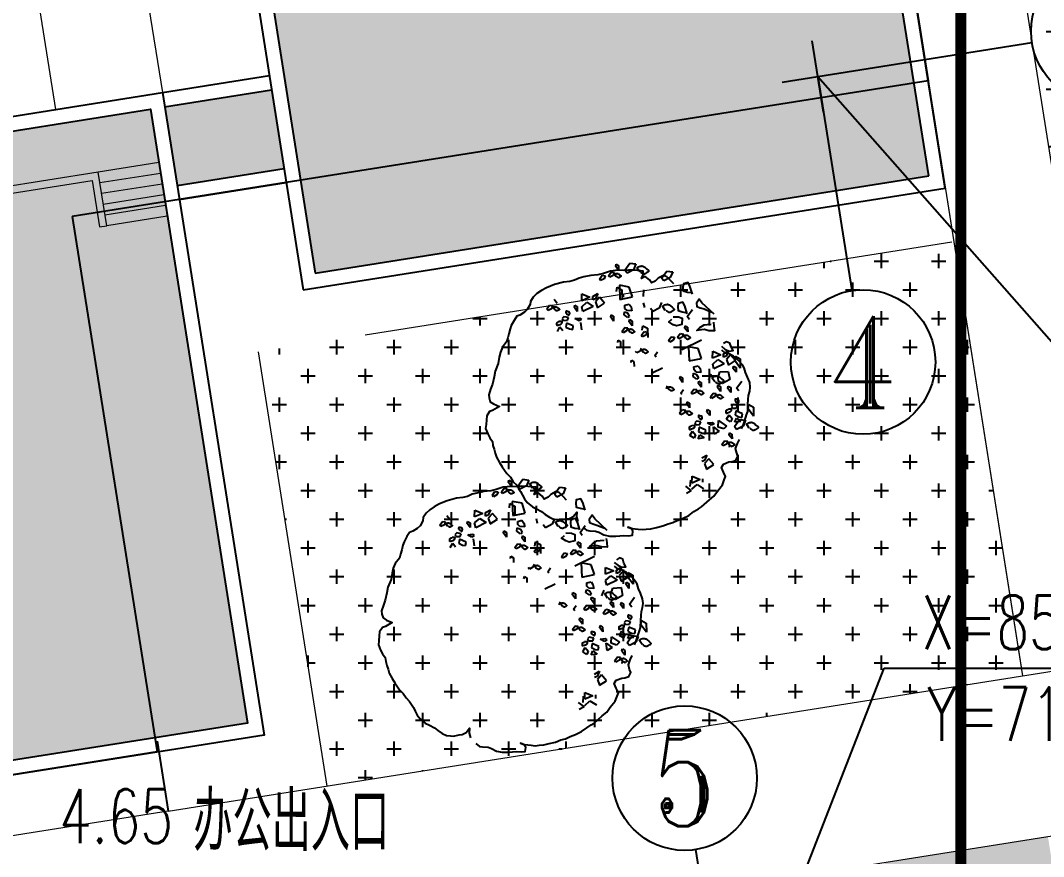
# Model space of a CAD drawing. Header units: metres. Extents: x 71066629 to 71645179, y 84793221 to 85208804.
# Drawn here: x 71214627 to 71242959, y 85053682 to 85076816 of the extents above; entities that cross this region are included whole.
import ezdxf
from ezdxf.enums import TextEntityAlignment as Align

# ---------------------------------------------------------------- set-up
doc = ezdxf.new("R2010")
doc.units = ezdxf.units.M
doc.header["$LTSCALE"] = 1000
for name, pattern in [('CONTINOUS', [15000, 5000, 5000, 5000]), ('DASH', [0.35, 0.25, -0.1]), ('DASHED', [19.05, 12.7, -6.35]), ('DASHEDX2', [1.5, 1, -0.5])]:
    doc.linetypes.add(name, pattern=pattern)
for name, color, linetype in [('A_N_AXIS_TEXT', 7, 'Continuous'), ('A_N_PUB_TEXT', 7, 'Continuous'), ('A_SITEP_PLANT', 85, 'Continuous'), ('DIM_COOR', 3, 'Continuous'), ('G-ANN0-GRID', 85, 'Continuous'), ('G-BLDG-OTLN', 2, 'Continuous'), ('G-BLDG-POIT', 6, 'Continuous'), ('G-BLDG-ROOF', 34, 'Continuous'), ('G-FRIE-FLWL', 6, 'Continuous'), ('G-PLTG', 105, 'Continuous'), ('G-SITE-开放', 1, 'DASHEDX2'), ('G-STRU', 134, 'Continuous'), ('G_H_252', 252, 'Continuous'), ('G_H_253', 253, 'Continuous'), ('G_N_GUIDES', 3, 'DASH'), ('G_N_PUB_TEXT', 7, 'Continuous'), ('PUB_TEXT', 7, 'Continuous')]:
    doc.layers.add(name, color=color, linetype=linetype)
doc.layers.add('G-OTHR', color=169, linetype='Continuous', lineweight=13)
doc.layers.add('G-ROAD-园区', color=175, linetype='Continuous', lineweight=13)
doc.styles.add('_TCH_AXIS', font='romant.shx')
doc.styles.add('_TCH_DIM', font='SIMPLEX', dxfattribs={"bigfont": 'GBCBIG'})
doc.styles.add('GAD A', font='$ gad e.shx', dxfattribs={"width": 0.7, "bigfont": '$ gad c.shx'})
pattern_1 = [(0, (0, 0), (793.75, 793.75), [396.875, -1190.625]), (90, (198.4, -198.4), (-793.75, 793.75), [396.875, -1190.625])]

# ---------------------------------------------------------------- blocks, each defined once
blk = doc.blocks.new('A$C2D53305D')
at = {"layer": 'G_H_252'}
blk.add_hatch(color=256, dxfattribs=at).paths.add_polyline_path([(30571, 24506), (34324, 25100), (36155, 13544), (53143, 16235), (50452, 33223), (33464, 30532), (33933, 27569), (30180, 26975), (29711, 29938), (17464, 27998), (18746, 19899), (22598, 20509), (23193, 16756), (14600, 15395), (17290, -1593), (34279, 1097), (31588, 18086), (25662, 17147), (25067, 20900), (30994, 21839)])
at = {"layer": 'G_H_253'}
blk.add_hatch(color=256, dxfattribs=at).paths.add_polyline_path([(34946, 18618), (31983, 18148), (32327, 15975), (35290, 16445)])
at = {"layer": 'G-ANN0-GRID'}
for q in [(56001, 19927), (51013, 13063)]:
    blk.add_line((50074, 18989), q, dxfattribs=at)
for centre in [(57976, 20240), (51326, 11087)]:
    blk.add_circle(centre, 2000, dxfattribs=at)
at = {"layer": 'G-BLDG-OTLN'}
blk.add_lwpolyline([(29427, 15111), (31773, 296), (16958, -2051), (14142, 15728), (22735, 17088), (22266, 20052), (18414, 19441), (17006, 28331), (30043, 30396), (30513, 27433), (33476, 27902), (33006, 30865), (50785, 33681), (53131, 18865), (35353, 16050), (35353, 16050), (29427, 15111)], dxfattribs=at)
at = {"layer": 'G-BLDG-POIT', "linetype": 'CONTINOUS', "ltscale": 0.1}
for p, q in [((50231, 18001), (49918, 19976)), ((49087, 18832), (51062, 19145))]:
    blk.add_line(p, q, dxfattribs=at)
at = {"layer": 'G-BLDG-ROOF'}
for p, q in [((53601, 15902), (50785, 33681)), ((53143, 16235), (50452, 33223)), ((33929, 25038), (35822, 13087)), ((34324, 25100), (36155, 13544)), ((31921, 18543), (34884, 19013)), ((31983, 18148), (34946, 18618)), ((32327, 15975), (35290, 16445)), ((36155, 13544), (53143, 16235)), ((32390, 15580), (35353, 16050)), ((35822, 13087), (53601, 15902))]:
    blk.add_line(p, q, dxfattribs=at)
for points in [[(25067, 20900), (25662, 17147), (31588, 18086), (34279, 1097), (17290, -1593), (14600, 15395), (23193, 16756), (22598, 20509)], [(25599, 17542), (31921, 18543), (34736, 765), (16958, -2051), (14142, 15728), (23130, 17151)]]:
    blk.add_lwpolyline(points, dxfattribs=at)
at = {"layer": 'G-OTHR', "linetype": 'ByBlock'}
for p, q in [((31451, 21506), (31921, 18543)), ((28488, 21037), (28958, 18074)), ((31823, 16604), (30144, 16338)), ((30144, 16338), (16514, 14179)), ((30378, 14857), (30144, 16338)), ((31870, 16308), (30191, 16042)), ((16742, 14013), (29977, 16109)), ((29977, 16109), (30181, 14825)), ((31917, 16012), (30238, 15746)), ((31964, 15715), (30284, 15449)), ((32010, 15419), (30331, 15153)), ((32057, 15123), (30378, 14857)), ((30181, 14825), (30378, 14857))]:
    blk.add_line(p, q, dxfattribs=at)
at = {"layer": 'A_N_AXIS_TEXT', "style": '_TCH_AXIS', "width": 0.8}
blk.add_text('4', height=2545, dxfattribs=at).set_placement((50356, 9815), (52296, 9815), align=Align.FIT)
blk = doc.blocks.new('A$C54ED5BD2')
at = {"layer": 'G-ANN0-GRID'}
blk.add_line((70588, 65513), (69649, 71439), dxfattribs=at)
blk.add_circle((69336, 73414), 2000, dxfattribs=at)
at = {"layer": 'A_N_AXIS_TEXT', "style": '_TCH_AXIS', "width": 0.7}
blk.add_text('5', height=2663, dxfattribs=at).set_placement((68449, 72083), (70224, 72083), align=Align.FIT)
blk = doc.blocks.new('A$C1F6C256B')
at = {"layer": 'A_SITEP_PLANT'}
for p, q in [((2402, 4975), (2408, 5018)), ((2402, 4975), (2408, 5018)), ((2455, 4904), (2402, 4975)), ((2455, 4904), (2402, 4975)), ((2408, 5018), (2454, 4991)), ((2408, 5018), (2454, 4991)), ((2454, 4991), (2455, 4904)), ((2454, 4991), (2455, 4904)), ((2570, 4907), (2664, 5037)), ((2570, 4907), (2664, 5037)), ((2730, 4915), (2611, 4853)), ((2730, 4915), (2611, 4853)), ((2664, 5037), (2774, 5022)), ((2664, 5037), (2774, 5022)), ((2774, 5022), (2730, 4915)), ((2774, 5022), (2730, 4915)), ((2102, 4744), (2151, 4812)), ((2102, 4744), (2151, 4812)), ((2123, 4716), (2102, 4744)), ((2123, 4716), (2102, 4744)), ((2186, 4748), (2123, 4716)), ((2186, 4748), (2123, 4716)), ((2151, 4812), (2209, 4804)), ((2151, 4812), (2209, 4804)), ((2209, 4804), (2186, 4748)), ((2209, 4804), (2186, 4748)), ((2269, 4803), (2318, 4872)), ((2269, 4803), (2318, 4872)), ((2290, 4775), (2269, 4803)), ((2290, 4775), (2269, 4803)), ((2353, 4807), (2290, 4775)), ((2353, 4807), (2290, 4775)), ((2318, 4872), (2376, 4864)), ((2318, 4872), (2376, 4864)), ((2376, 4864), (2353, 4807)), ((2376, 4864), (2353, 4807)), ((2611, 4853), (2570, 4907)), ((2611, 4853), (2570, 4907)), ((3249, 4761), (3343, 4891)), ((3249, 4761), (3343, 4891)), ((3290, 4708), (3249, 4761)), ((3290, 4708), (3249, 4761)), ((3409, 4769), (3290, 4708)), ((3409, 4769), (3290, 4708)), ((3343, 4891), (3453, 4877)), ((3343, 4891), (3453, 4877)), ((3453, 4877), (3409, 4769)), ((3453, 4877), (3409, 4769)), ((2416, 4512), (2428, 4593)), ((2416, 4512), (2428, 4593)), ((2428, 4593), (2515, 4543)), ((2428, 4593), (2515, 4543)), ((2468, 4629), (2480, 4368)), ((2650, 4595), (2468, 4629)), ((2468, 4629), (2480, 4368)), ((2650, 4595), (2468, 4629)), ((2515, 4543), (2518, 4376)), ((2515, 4543), (2518, 4376)), ((2711, 4413), (2650, 4595)), ((2711, 4413), (2650, 4595)), ((2914, 4420), (2918, 4546)), ((2914, 4420), (2918, 4546)), ((1318, 4292), (1265, 4363)), ((1318, 4292), (1265, 4363)), ((1773, 4344), (1776, 4470)), ((1773, 4344), (1776, 4470)), ((1925, 4407), (1773, 4344)), ((1925, 4407), (1773, 4344)), ((1776, 4470), (1925, 4407)), ((1776, 4470), (1925, 4407)), ((1977, 4422), (2068, 4476)), ((1977, 4422), (2068, 4476)), ((1977, 4359), (1977, 4422)), ((1977, 4359), (1977, 4422)), ((2025, 4377), (1977, 4359)), ((2025, 4377), (1977, 4359)), ((2068, 4476), (2025, 4377)), ((2068, 4476), (2025, 4377)), ((2104, 4406), (2028, 4320)), ((2104, 4406), (2028, 4320)), ((2196, 4300), (2104, 4406)), ((2196, 4300), (2104, 4406)), ((2480, 4368), (2711, 4413)), ((2480, 4368), (2711, 4413)), ((1132, 4191), (1181, 4259)), ((1132, 4191), (1181, 4259)), ((1153, 4163), (1132, 4191)), ((1153, 4163), (1132, 4191)), ((1216, 4195), (1153, 4163)), ((1216, 4195), (1153, 4163)), ((1181, 4259), (1239, 4252)), ((1181, 4259), (1239, 4252)), ((1239, 4252), (1216, 4195)), ((1239, 4252), (1216, 4195)), ((1638, 4219), (1644, 4261)), ((1638, 4219), (1644, 4261)), ((1691, 4147), (1638, 4219)), ((1691, 4147), (1638, 4219)), ((1644, 4261), (1690, 4235)), ((1644, 4261), (1690, 4235)), ((1690, 4235), (1691, 4147)), ((1690, 4235), (1691, 4147)), ((1774, 4231), (1870, 4316)), ((1774, 4231), (1870, 4316)), ((1796, 4144), (1774, 4231)), ((1796, 4144), (1774, 4231)), ((1987, 4237), (1796, 4144)), ((1987, 4237), (1796, 4144)), ((1870, 4316), (1987, 4237)), ((1870, 4316), (1987, 4237)), ((2028, 4320), (2064, 4215)), ((2028, 4320), (2064, 4215)), ((2064, 4215), (2196, 4300)), ((2064, 4215), (2196, 4300)), ((2570, 4260), (2649, 4280)), ((2570, 4260), (2649, 4280)), ((2571, 4201), (2570, 4260)), ((2571, 4201), (2570, 4260)), ((2611, 4163), (2571, 4201)), ((2611, 4163), (2571, 4201)), ((2699, 4157), (2611, 4163)), ((2699, 4157), (2611, 4163)), ((2649, 4280), (2684, 4230)), ((2649, 4280), (2684, 4230)), ((2684, 4230), (2699, 4157)), ((2684, 4230), (2699, 4157)), ((2938, 4220), (2915, 4306)), ((2938, 4220), (2915, 4306)), ((3084, 4144), (3043, 4198)), ((3084, 4144), (3043, 4198)), ((3204, 4206), (3084, 4144)), ((3204, 4206), (3084, 4144)), ((3248, 4313), (3204, 4206)), ((3248, 4313), (3204, 4206)), ((3722, 4052), (3816, 4182)), ((3722, 4052), (3816, 4182)), ((1444, 4048), (1412, 4015)), ((1444, 4048), (1412, 4015)), ((1412, 4015), (1438, 3980)), ((1412, 4015), (1438, 3980)), ((1438, 3980), (1509, 3982)), ((1438, 3980), (1509, 3982)), ((1527, 4031), (1444, 4048)), ((1527, 4031), (1444, 4048)), ((1509, 3982), (1527, 4031)), ((1509, 3982), (1527, 4031)), ((1647, 4013), (1736, 4024)), ((1647, 4013), (1736, 4024)), ((1724, 3970), (1647, 4013)), ((1724, 3970), (1647, 4013)), ((1769, 3997), (1724, 3970)), ((1769, 3997), (1724, 3970)), ((1736, 4024), (1769, 3997)), ((1736, 4024), (1769, 3997)), ((2309, 4041), (2315, 4083)), ((2309, 4041), (2315, 4083)), ((2362, 3969), (2309, 4041)), ((2362, 3969), (2309, 4041)), ((2315, 4083), (2361, 4057)), ((2315, 4083), (2361, 4057)), ((2361, 4057), (2362, 3969)), ((2361, 4057), (2362, 3969)), ((2555, 4082), (2563, 4140)), ((2555, 4082), (2563, 4140)), ((2624, 4033), (2555, 4082)), ((2624, 4033), (2555, 4082)), ((2563, 4140), (2619, 4117)), ((2563, 4140), (2619, 4117)), ((2619, 4117), (2651, 4054)), ((2619, 4117), (2651, 4054)), ((2651, 4054), (2624, 4033)), ((2651, 4054), (2624, 4033)), ((2651, 3953), (2658, 3995)), ((2651, 3953), (2658, 3995)), ((2658, 3995), (2704, 3969)), ((2658, 3995), (2704, 3969)), ((2704, 3969), (2705, 3882)), ((2704, 3969), (2705, 3882)), ((3763, 3999), (3722, 4052)), ((3763, 3999), (3722, 4052)), ((1324, 3778), (1370, 3859)), ((1324, 3778), (1370, 3859)), ((1370, 3859), (1423, 3793)), ((1370, 3859), (1423, 3793)), ((1423, 3793), (1423, 3793)), ((1423, 3793), (1423, 3793)), ((1494, 3932), (1482, 3857)), ((1494, 3932), (1482, 3857)), ((1482, 3857), (1550, 3822)), ((1482, 3857), (1550, 3822)), ((1618, 3879), (1494, 3932)), ((1618, 3879), (1494, 3932)), ((1550, 3822), (1607, 3813)), ((1550, 3822), (1607, 3813)), ((1607, 3813), (1618, 3879)), ((1607, 3813), (1618, 3879)), ((1773, 3806), (1756, 3939)), ((1773, 3806), (1756, 3939)), ((2519, 3781), (2568, 3849)), ((2519, 3781), (2568, 3849)), ((2540, 3753), (2519, 3781)), ((2540, 3753), (2519, 3781)), ((2603, 3785), (2540, 3753)), ((2603, 3785), (2540, 3753)), ((2568, 3849), (2626, 3842)), ((2568, 3849), (2626, 3842)), ((2626, 3842), (2603, 3785)), ((2626, 3842), (2603, 3785)), ((2705, 3882), (2651, 3953)), ((2705, 3882), (2651, 3953)), ((2889, 3803), (2901, 3883)), ((2889, 3803), (2901, 3883)), ((2901, 3883), (2989, 3834)), ((2901, 3883), (2989, 3834)), ((2989, 3834), (2991, 3667)), ((2989, 3834), (2991, 3667)), ((3677, 3840), (3683, 3883)), ((3677, 3840), (3683, 3883)), ((3730, 3769), (3677, 3840)), ((3730, 3769), (3677, 3840)), ((3683, 3883), (3729, 3857)), ((3683, 3883), (3729, 3857)), ((3729, 3857), (3730, 3769)), ((3729, 3857), (3730, 3769)), ((2438, 3574), (2444, 3616)), ((2438, 3574), (2444, 3616)), ((2444, 3616), (2490, 3590)), ((2444, 3616), (2490, 3590)), ((2490, 3590), (2491, 3502)), ((2490, 3590), (2491, 3502)), ((2875, 3705), (2924, 3773)), ((2875, 3705), (2924, 3773)), ((2896, 3677), (2875, 3705)), ((2896, 3677), (2875, 3705)), ((2959, 3709), (2896, 3677)), ((2959, 3709), (2896, 3677)), ((2924, 3773), (2982, 3765)), ((2924, 3773), (2982, 3765)), ((2982, 3765), (2959, 3709)), ((2982, 3765), (2959, 3709)), ((3377, 3609), (3426, 3677)), ((3377, 3609), (3426, 3677)), ((3398, 3581), (3377, 3609)), ((3398, 3581), (3377, 3609)), ((3461, 3613), (3398, 3581)), ((3461, 3613), (3398, 3581)), ((3426, 3677), (3484, 3669)), ((3426, 3677), (3484, 3669)), ((3484, 3669), (3461, 3613)), ((3484, 3669), (3461, 3613)), ((3544, 3668), (3593, 3737)), ((3544, 3668), (3593, 3737)), ((3565, 3640), (3544, 3668)), ((3565, 3640), (3544, 3668)), ((3628, 3672), (3565, 3640)), ((3628, 3672), (3565, 3640)), ((3593, 3737), (3651, 3729)), ((3593, 3737), (3651, 3729)), ((3987, 3614), (3623, 3437)), ((3987, 3614), (3623, 3437)), ((3651, 3729), (3628, 3672)), ((3651, 3729), (3628, 3672)), ((2788, 3381), (2767, 3409)), ((2788, 3381), (2767, 3409)), ((2851, 3413), (2788, 3381)), ((2851, 3413), (2788, 3381)), ((2874, 3469), (2851, 3413)), ((2874, 3469), (2851, 3413)), ((3124, 3332), (3173, 3401)), ((3124, 3332), (3173, 3401)), ((3925, 3460), (3744, 3494)), ((3925, 3460), (3744, 3494)), ((3744, 3494), (3755, 3234)), ((3744, 3494), (3755, 3234)), ((3986, 3278), (3925, 3460)), ((3986, 3278), (3925, 3460)), ((4190, 3285), (4193, 3411)), ((4190, 3285), (4193, 3411)), ((4193, 3411), (4342, 3348)), ((4193, 3411), (4342, 3348)), ((4394, 3363), (4484, 3416)), ((4394, 3363), (4484, 3416)), ((4484, 3416), (4442, 3318)), ((4484, 3416), (4442, 3318)), ((2686, 3202), (2693, 3244)), ((2686, 3202), (2693, 3244)), ((2693, 3244), (2738, 3218)), ((2693, 3244), (2738, 3218)), ((2738, 3218), (2739, 3130)), ((2738, 3218), (2739, 3130)), ((3145, 3304), (3124, 3332)), ((3145, 3304), (3124, 3332)), ((3755, 3234), (3986, 3278)), ((3755, 3234), (3986, 3278)), ((4342, 3348), (4190, 3285)), ((4342, 3348), (4190, 3285)), ((4191, 3171), (4287, 3257)), ((4191, 3171), (4287, 3257)), ((4287, 3257), (4404, 3178)), ((4287, 3257), (4404, 3178)), ((4394, 3300), (4394, 3363)), ((4394, 3300), (4394, 3363)), ((4442, 3318), (4394, 3300)), ((4442, 3318), (4394, 3300)), ((4521, 3347), (4444, 3260)), ((4521, 3347), (4444, 3260)), ((4444, 3260), (4481, 3156)), ((4444, 3260), (4481, 3156)), ((4481, 3156), (4613, 3240)), ((4481, 3156), (4613, 3240)), ((4613, 3240), (4521, 3347)), ((4613, 3240), (4521, 3347)), ((4599, 3239), (4611, 3319)), ((4599, 3239), (4611, 3319)), ((4700, 3102), (4599, 3239)), ((4700, 3102), (4599, 3239)), ((4611, 3319), (4698, 3270)), ((4611, 3319), (4698, 3270)), ((4698, 3270), (4700, 3102)), ((4698, 3270), (4700, 3102)), ((3263, 3102), (3072, 3009)), ((3263, 3102), (3072, 3009)), ((3846, 3125), (3924, 3145)), ((3846, 3125), (3924, 3145)), ((3847, 3066), (3846, 3125)), ((3847, 3066), (3846, 3125)), ((3886, 3028), (3847, 3066)), ((3886, 3028), (3847, 3066)), ((3974, 3022), (3886, 3028)), ((3974, 3022), (3886, 3028)), ((3924, 3145), (3959, 3095)), ((3924, 3145), (3959, 3095)), ((3959, 3095), (3974, 3022)), ((3959, 3095), (3974, 3022)), ((4213, 3085), (4191, 3171)), ((4213, 3085), (4191, 3171)), ((4404, 3178), (4213, 3085)), ((4404, 3178), (4213, 3085)), ((4292, 2924), (4324, 3031)), ((4292, 2924), (4324, 3031)), ((4324, 3031), (4480, 3038)), ((4324, 3031), (4480, 3038)), ((4480, 3038), (4506, 2893)), ((4480, 3038), (4506, 2893)), ((4570, 3096), (4576, 3138)), ((4570, 3096), (4576, 3138)), ((4623, 3024), (4570, 3096)), ((4623, 3024), (4570, 3096)), ((4576, 3138), (4622, 3112)), ((4576, 3138), (4622, 3112)), ((4622, 3112), (4623, 3024)), ((4622, 3112), (4623, 3024)), ((3584, 2906), (3590, 2948)), ((3584, 2906), (3590, 2948)), ((3637, 2834), (3584, 2906)), ((3637, 2834), (3584, 2906)), ((3590, 2948), (3636, 2922)), ((3590, 2948), (3636, 2922)), ((3636, 2922), (3637, 2834)), ((3636, 2922), (3637, 2834)), ((3830, 2947), (3838, 3005)), ((3830, 2947), (3838, 3005)), ((3899, 2898), (3830, 2947)), ((3899, 2898), (3830, 2947)), ((3838, 3005), (3894, 2982)), ((3838, 3005), (3894, 2982)), ((3894, 2982), (3927, 2919)), ((3894, 2982), (3927, 2919)), ((3927, 2919), (3899, 2898)), ((3927, 2919), (3899, 2898)), ((3927, 2818), (3933, 2860)), ((3927, 2818), (3933, 2860)), ((3933, 2860), (3979, 2835)), ((3933, 2860), (3979, 2835)), ((3979, 2835), (3980, 2747)), ((3979, 2835), (3980, 2747)), ((4159, 2992), (4115, 2885)), ((4159, 2992), (4115, 2885)), ((4296, 2852), (4292, 2924)), ((4296, 2852), (4292, 2924)), ((4374, 2819), (4296, 2852)), ((4374, 2819), (4296, 2852)), ((4506, 2893), (4374, 2819)), ((4506, 2893), (4374, 2819)), ((4634, 2731), (4728, 2861)), ((4634, 2731), (4728, 2861)), ((3353, 2776), (3330, 2720)), ((3353, 2776), (3330, 2720)), ((3602, 2639), (3651, 2707)), ((3602, 2639), (3651, 2707)), ((3794, 2646), (3843, 2714)), ((3794, 2646), (3843, 2714)), ((3815, 2618), (3794, 2646)), ((3815, 2618), (3794, 2646)), ((3878, 2650), (3815, 2618)), ((3878, 2650), (3815, 2618)), ((3843, 2714), (3901, 2707)), ((3843, 2714), (3901, 2707)), ((3901, 2707), (3878, 2650)), ((3901, 2707), (3878, 2650)), ((3980, 2747), (3927, 2818)), ((3980, 2747), (3927, 2818)), ((4283, 2742), (4290, 2784)), ((4283, 2742), (4290, 2784)), ((4336, 2670), (4283, 2742)), ((4336, 2670), (4283, 2742)), ((4290, 2784), (4335, 2758)), ((4290, 2784), (4335, 2758)), ((4335, 2758), (4336, 2670)), ((4335, 2758), (4336, 2670)), ((4472, 2723), (4478, 2766)), ((4472, 2723), (4478, 2766)), ((4525, 2652), (4472, 2723)), ((4525, 2652), (4472, 2723)), ((4478, 2766), (4524, 2740)), ((4478, 2766), (4524, 2740)), ((4524, 2740), (4525, 2652)), ((4524, 2740), (4525, 2652)), ((4675, 2678), (4634, 2731)), ((4675, 2678), (4634, 2731)), ((3623, 2611), (3602, 2639)), ((3623, 2611), (3602, 2639)), ((3713, 2439), (3719, 2481)), ((3713, 2439), (3719, 2481)), ((3719, 2481), (3765, 2455)), ((3719, 2481), (3765, 2455)), ((4150, 2570), (4199, 2638)), ((4150, 2570), (4199, 2638)), ((4172, 2542), (4150, 2570)), ((4172, 2542), (4150, 2570)), ((4234, 2574), (4172, 2542)), ((4234, 2574), (4172, 2542)), ((4199, 2638), (4257, 2630)), ((4199, 2638), (4257, 2630)), ((4257, 2630), (4234, 2574)), ((4257, 2630), (4234, 2574)), ((3580, 2267), (3629, 2335)), ((3580, 2267), (3629, 2335)), ((3601, 2239), (3580, 2267)), ((3601, 2239), (3580, 2267)), ((3664, 2271), (3601, 2239)), ((3664, 2271), (3601, 2239)), ((3629, 2335), (3687, 2327)), ((3629, 2335), (3687, 2327)), ((3687, 2327), (3664, 2271)), ((3687, 2327), (3664, 2271)), ((3766, 2367), (3713, 2439)), ((3766, 2367), (3713, 2439)), ((3765, 2455), (3766, 2367)), ((3765, 2455), (3766, 2367)), ((4086, 2295), (4093, 2337)), ((4086, 2295), (4093, 2337)), ((4139, 2223), (4086, 2295)), ((4139, 2223), (4086, 2295)), ((4093, 2337), (4138, 2311)), ((4093, 2337), (4138, 2311)), ((4138, 2311), (4139, 2223)), ((4138, 2311), (4139, 2223)), ((4568, 2427), (4537, 2395)), ((4568, 2427), (4537, 2395)), ((4537, 2395), (4562, 2359)), ((4537, 2395), (4562, 2359)), ((4562, 2359), (4634, 2361)), ((4562, 2359), (4634, 2361)), ((4652, 2411), (4568, 2427)), ((4652, 2411), (4568, 2427)), ((4619, 2311), (4606, 2237)), ((4619, 2311), (4606, 2237)), ((4743, 2258), (4619, 2311)), ((4743, 2258), (4619, 2311)), ((4634, 2361), (4652, 2411)), ((4634, 2361), (4652, 2411)), ((4845, 2351), (4857, 2431)), ((4845, 2351), (4857, 2431)), ((4946, 2214), (4845, 2351)), ((4946, 2214), (4845, 2351)), ((4857, 2431), (4944, 2382)), ((4857, 2431), (4944, 2382)), ((4944, 2382), (4946, 2214)), ((4944, 2382), (4946, 2214)), ((3892, 2123), (3860, 2091)), ((3892, 2123), (3860, 2091)), ((3860, 2091), (3886, 2055)), ((3860, 2091), (3886, 2055)), ((3975, 2107), (3892, 2123)), ((3975, 2107), (3892, 2123)), ((3957, 2057), (3975, 2107)), ((3957, 2057), (3975, 2107)), ((4095, 2089), (4184, 2099)), ((4095, 2089), (4184, 2099)), ((4172, 2046), (4095, 2089)), ((4172, 2046), (4095, 2089)), ((4184, 2099), (4218, 2073)), ((4184, 2099), (4218, 2073)), ((4293, 2013), (4301, 2131)), ((4293, 2013), (4301, 2131)), ((4301, 2131), (4448, 2031)), ((4301, 2131), (4448, 2031)), ((4448, 2157), (4495, 2238)), ((4448, 2157), (4495, 2238)), ((4523, 2110), (4448, 2157)), ((4523, 2110), (4448, 2157)), ((4495, 2238), (4548, 2173)), ((4495, 2238), (4548, 2173)), ((4548, 2173), (4523, 2110)), ((4548, 2173), (4523, 2110)), ((4548, 2173), (4548, 2173)), ((4548, 2173), (4548, 2173)), ((4592, 2022), (4685, 2152)), ((4592, 2022), (4685, 2152)), ((4601, 2101), (4632, 2175)), ((4601, 2101), (4632, 2175)), ((4713, 2116), (4601, 2101)), ((4713, 2116), (4601, 2101)), ((4606, 2237), (4674, 2201)), ((4606, 2237), (4674, 2201)), ((4632, 2175), (4713, 2116)), ((4632, 2175), (4713, 2116)), ((4674, 2201), (4731, 2192)), ((4674, 2201), (4731, 2192)), ((4685, 2152), (4796, 2138)), ((4685, 2152), (4796, 2138)), ((4731, 2192), (4743, 2258)), ((4731, 2192), (4743, 2258)), ((4796, 2138), (4752, 2030)), ((4796, 2138), (4752, 2030)), ((3772, 1854), (3818, 1935)), ((3772, 1854), (3818, 1935)), ((3818, 1935), (3871, 1869)), ((3818, 1935), (3871, 1869)), ((3886, 2055), (3957, 2057)), ((3886, 2055), (3957, 2057)), ((3943, 2008), (3930, 1933)), ((3943, 2008), (3930, 1933)), ((3930, 1933), (3998, 1897)), ((3930, 1933), (3998, 1897)), ((4066, 1955), (3943, 2008)), ((4066, 1955), (3943, 2008)), ((3998, 1897), (4055, 1889)), ((3998, 1897), (4055, 1889)), ((4055, 1889), (4066, 1955)), ((4055, 1889), (4066, 1955)), ((4218, 2073), (4172, 2046)), ((4218, 2073), (4172, 2046)), ((4205, 2015), (4313, 1931)), ((4221, 1881), (4205, 2015)), ((4205, 2015), (4313, 1931)), ((4221, 1881), (4205, 2015)), ((4313, 1931), (4221, 1881)), ((4313, 1931), (4221, 1881)), ((4395, 1979), (4293, 2013)), ((4395, 1979), (4293, 2013)), ((4448, 2031), (4395, 1979)), ((4448, 2031), (4395, 1979)), ((4495, 1865), (4502, 1907)), ((4495, 1865), (4502, 1907)), ((4502, 1907), (4547, 1881)), ((4502, 1907), (4547, 1881)), ((4633, 1969), (4592, 2022)), ((4633, 1969), (4592, 2022)), ((4752, 2030), (4633, 1969)), ((4752, 2030), (4633, 1969)), ((3847, 1806), (3772, 1854)), ((3847, 1806), (3772, 1854)), ((3871, 1869), (3847, 1806)), ((3871, 1869), (3847, 1806)), ((3871, 1869), (3871, 1869)), ((3871, 1869), (3871, 1869)), ((3925, 1797), (3955, 1872)), ((3925, 1797), (3955, 1872)), ((4036, 1813), (3925, 1797)), ((4036, 1813), (3925, 1797)), ((3955, 1872), (4036, 1813)), ((3955, 1872), (4036, 1813)), ((4362, 1693), (4411, 1761)), ((4362, 1693), (4411, 1761)), ((4411, 1761), (4470, 1753)), ((4411, 1761), (4470, 1753)), ((4470, 1753), (4447, 1697)), ((4470, 1753), (4447, 1697)), ((4549, 1793), (4495, 1865)), ((4549, 1793), (4495, 1865)), ((4547, 1881), (4549, 1793)), ((4547, 1881), (4549, 1793)), ((4384, 1665), (4362, 1693)), ((4384, 1665), (4362, 1693)), ((4447, 1697), (4384, 1665)), ((4447, 1697), (4384, 1665)), ((4500, 1639), (4506, 1681)), ((4500, 1639), (4506, 1681)), ((4506, 1681), (4552, 1656)), ((4506, 1681), (4552, 1656)), ((3991, 1443), (4081, 1497)), ((3991, 1443), (4081, 1497)), ((4039, 1398), (3991, 1380)), ((4039, 1398), (3991, 1380)), ((4081, 1497), (4039, 1398)), ((4081, 1497), (4039, 1398)), ((4118, 1427), (4041, 1341)), ((4118, 1427), (4041, 1341)), ((4041, 1341), (4078, 1236)), ((4041, 1341), (4078, 1236)), ((4210, 1320), (4118, 1427)), ((4210, 1320), (4118, 1427)), ((4078, 1236), (4210, 1320)), ((4078, 1236), (4210, 1320)), ((3777, 918), (3785, 1036)), ((3777, 918), (3785, 1036)), ((3807, 980), (3811, 1106)), ((3807, 980), (3811, 1106)), ((3959, 1043), (3807, 980)), ((3959, 1043), (3807, 980)), ((3808, 866), (3904, 952)), ((3808, 866), (3904, 952)), ((3811, 1106), (3959, 1043)), ((3811, 1106), (3959, 1043)), ((3904, 952), (4022, 873)), ((3904, 952), (4022, 873)), ((4012, 995), (4011, 1058)), ((4012, 995), (4011, 1058)), ((3689, 921), (3797, 837)), ((3689, 921), (3797, 837)), ((3797, 837), (3705, 787)), ((3797, 837), (3705, 787))]:
    blk.add_line(p, q, dxfattribs=at)
for points in [[(2844, 4874), (2799, 4946), (2797, 4949), (2795, 4952), (2802, 4958), (2817, 4966), (2836, 4977), (2851, 4982), (2869, 4983), (2882, 4986), (2899, 4982), (2904, 4981), (2914, 4976), (2940, 4961), (2968, 4934), (3008, 4900), (3011, 4893), (3013, 4890), (3006, 4883), (2992, 4869), (2972, 4859), (2957, 4848), (2943, 4841), (2930, 4836), (2917, 4836), (2898, 4845), (2873, 4863), (2869, 4867), (2866, 4872), (2865, 4874), (2863, 4878)], [(2844, 4874), (2799, 4946), (2797, 4949), (2795, 4952), (2802, 4958), (2817, 4966), (2836, 4977), (2851, 4982), (2869, 4983), (2882, 4986), (2899, 4982), (2904, 4981), (2914, 4976), (2940, 4961), (2968, 4934), (3008, 4900), (3011, 4893), (3013, 4890), (3006, 4883), (2992, 4869), (2972, 4859), (2957, 4848), (2943, 4841), (2930, 4836), (2917, 4836), (2898, 4845), (2873, 4863), (2869, 4867), (2866, 4872), (2865, 4874), (2863, 4878)], [(3474, 4653), (3408, 4720), (3343, 4787), (3282, 4810), (3184, 4757), (3130, 4707), (3060, 4671), (3025, 4726), (2945, 4792), (2875, 4756), (2912, 4833), (2906, 4891), (2757, 4906), (2639, 4909), (2552, 4900), (2448, 4905), (2303, 4890), (2174, 4848), (2074, 4823), (1943, 4810), (1813, 4783), (1727, 4760), (1642, 4722), (1556, 4699), (1440, 4687), (1268, 4641), (1126, 4583), (1029, 4529), (946, 4476), (878, 4411), (827, 4332), (819, 4273), (769, 4180), (715, 4130), (632, 4078), (575, 4057), (524, 3979), (474, 3885), (451, 3824), (430, 3734), (408, 3658), (386, 3582), (308, 3486), (273, 3395), (252, 3304), (234, 3185), (175, 3046), (155, 2942), (125, 2806), (90, 2714), (56, 2608), (62, 2550), (84, 2478), (146, 2440), (254, 2392), (129, 2321), (72, 2301), (21, 2222), (13, 2148), (7, 2059), (0, 1984), (39, 1885), (75, 1815), (126, 1747), (134, 1674), (155, 1602), (177, 1531), (199, 1460), (253, 1362), (305, 1279), (391, 1155), (456, 1088), (509, 1005), (574, 938), (609, 882), (644, 827), (680, 757), (717, 687), (768, 618), (864, 539), (941, 503), (1034, 453), (1098, 401), (1177, 350), (1254, 313), (1328, 306), (1388, 297), (1489, 322), (1547, 328), (1617, 364), (1683, 444), (1677, 355), (1700, 269)], [(2412, 4786), (2389, 4824), (2388, 4825), (2387, 4827), (2390, 4830), (2398, 4834), (2408, 4840), (2416, 4843), (2426, 4843), (2432, 4844), (2442, 4843), (2444, 4842), (2449, 4840), (2463, 4832), (2478, 4817), (2499, 4799), (2500, 4796), (2501, 4795), (2497, 4790), (2490, 4783), (2480, 4778), (2472, 4772), (2465, 4769), (2458, 4766), (2451, 4766), (2441, 4771), (2428, 4780), (2426, 4782), (2424, 4785), (2424, 4786), (2422, 4788)], [(2412, 4786), (2389, 4824), (2388, 4825), (2387, 4827), (2390, 4830), (2398, 4834), (2408, 4840), (2416, 4843), (2426, 4843), (2432, 4844), (2442, 4843), (2444, 4842), (2449, 4840), (2463, 4832), (2478, 4817), (2499, 4799), (2500, 4796), (2501, 4795), (2497, 4790), (2490, 4783), (2480, 4778), (2472, 4772), (2465, 4769), (2458, 4766), (2451, 4766), (2441, 4771), (2428, 4780), (2426, 4782), (2424, 4785), (2424, 4786), (2422, 4788)], [(3816, 4466), (3772, 4609), (3736, 4679), (3650, 4656), (3641, 4596), (3648, 4523), (3724, 4501), (3784, 4492)], [(3816, 4466), (3772, 4609), (3736, 4679), (3650, 4656), (3641, 4596), (3648, 4523), (3724, 4501), (3784, 4492)], [(4221, 4094), (3994, 4307), (3943, 4375), (3892, 4297), (3897, 4238), (3959, 4215), (4034, 4193), (4111, 4157), (4173, 4133)], [(4221, 4094), (3994, 4307), (3943, 4375), (3892, 4297), (3897, 4238), (3959, 4215), (4034, 4193), (4111, 4157), (4173, 4133)], [(1276, 4174), (1252, 4212), (1251, 4213), (1250, 4215), (1254, 4218), (1261, 4222), (1272, 4228), (1279, 4231), (1289, 4231), (1295, 4233), (1305, 4230), (1307, 4230), (1312, 4227), (1326, 4220), (1341, 4205), (1362, 4187), (1364, 4184), (1364, 4183), (1361, 4179), (1353, 4172), (1343, 4166), (1335, 4160), (1328, 4156), (1321, 4154), (1314, 4154), (1304, 4159), (1291, 4168), (1289, 4170), (1287, 4173), (1287, 4174), (1286, 4176)], [(1276, 4174), (1252, 4212), (1251, 4213), (1250, 4215), (1254, 4218), (1261, 4222), (1272, 4228), (1279, 4231), (1289, 4231), (1295, 4233), (1305, 4230), (1307, 4230), (1312, 4227), (1326, 4220), (1341, 4205), (1362, 4187), (1364, 4184), (1364, 4183), (1361, 4179), (1353, 4172), (1343, 4166), (1335, 4160), (1328, 4156), (1321, 4154), (1314, 4154), (1304, 4159), (1291, 4168), (1289, 4170), (1287, 4173), (1287, 4174), (1286, 4176)], [(3317, 4165), (3272, 4237), (3270, 4240), (3268, 4243), (3275, 4248), (3290, 4257), (3310, 4268), (3324, 4273), (3343, 4274), (3355, 4277), (3372, 4273), (3377, 4272), (3387, 4267), (3413, 4252), (3441, 4225), (3481, 4190), (3485, 4184), (3486, 4181), (3479, 4174), (3465, 4160), (3445, 4150), (3430, 4139), (3416, 4132), (3404, 4127), (3390, 4127), (3371, 4136), (3346, 4154), (3342, 4157), (3339, 4163), (3338, 4165), (3336, 4169)], [(3317, 4165), (3272, 4237), (3270, 4240), (3268, 4243), (3275, 4248), (3290, 4257), (3310, 4268), (3324, 4273), (3343, 4274), (3355, 4277), (3372, 4273), (3377, 4272), (3387, 4267), (3413, 4252), (3441, 4225), (3481, 4190), (3485, 4184), (3486, 4181), (3479, 4174), (3465, 4160), (3445, 4150), (3430, 4139), (3416, 4132), (3404, 4127), (3390, 4127), (3371, 4136), (3346, 4154), (3342, 4157), (3339, 4163), (3338, 4165), (3336, 4169)], [(3719, 4103), (3676, 4246), (3640, 4316), (3554, 4293), (3545, 4233), (3552, 4160), (3628, 4138), (3687, 4129)], [(3719, 4103), (3676, 4246), (3640, 4316), (3554, 4293), (3545, 4233), (3552, 4160), (3628, 4138), (3687, 4129)], [(1358, 3967), (1402, 3969), (1404, 3969), (1406, 3969), (1407, 3964), (1407, 3956), (1406, 3944), (1405, 3936), (1400, 3927), (1399, 3921), (1392, 3914), (1390, 3912), (1386, 3909), (1372, 3901), (1352, 3895), (1326, 3886), (1323, 3886), (1321, 3886), (1319, 3891), (1317, 3901), (1317, 3913), (1316, 3923), (1317, 3931), (1318, 3938), (1321, 3944), (1331, 3950), (1345, 3957), (1348, 3958), (1351, 3958), (1352, 3958), (1355, 3957)], [(1358, 3967), (1402, 3969), (1404, 3969), (1406, 3969), (1407, 3964), (1407, 3956), (1406, 3944), (1405, 3936), (1400, 3927), (1399, 3921), (1392, 3914), (1390, 3912), (1386, 3909), (1372, 3901), (1352, 3895), (1326, 3886), (1323, 3886), (1321, 3886), (1319, 3891), (1317, 3901), (1317, 3913), (1316, 3923), (1317, 3931), (1318, 3938), (1321, 3944), (1331, 3950), (1345, 3957), (1348, 3958), (1351, 3958), (1352, 3958), (1355, 3957)], [(1490, 4102), (1527, 4081), (1533, 4080), (1536, 4080), (1538, 4081), (1542, 4084), (1544, 4086), (1548, 4094), (1551, 4108), (1552, 4119), (1547, 4129), (1544, 4136), (1539, 4139), (1524, 4140), (1509, 4145), (1490, 4148), (1485, 4150), (1484, 4150), (1480, 4137), (1479, 4123), (1481, 4120), (1488, 4115), (1493, 4107), (1498, 4103)], [(1490, 4102), (1527, 4081), (1533, 4080), (1536, 4080), (1538, 4081), (1542, 4084), (1544, 4086), (1548, 4094), (1551, 4108), (1552, 4119), (1547, 4129), (1544, 4136), (1539, 4139), (1524, 4140), (1509, 4145), (1490, 4148), (1485, 4150), (1484, 4150), (1480, 4137), (1479, 4123), (1481, 4120), (1488, 4115), (1493, 4107), (1498, 4103)], [(3460, 4048), (3563, 4044), (3625, 4020), (3622, 3902), (3521, 3878), (3460, 3901), (3381, 3952), (3435, 4002)], [(3460, 4048), (3563, 4044), (3625, 4020), (3622, 3902), (3521, 3878), (3460, 3901), (3381, 3952), (3435, 4002)], [(2662, 3764), (2639, 3802), (2638, 3803), (2637, 3805), (2640, 3808), (2648, 3812), (2658, 3818), (2666, 3821), (2676, 3821), (2682, 3823), (2691, 3820), (2694, 3820), (2699, 3817), (2713, 3810), (2727, 3795), (2749, 3777), (2750, 3774), (2751, 3772), (2747, 3768), (2740, 3761), (2730, 3756), (2722, 3750), (2714, 3747), (2708, 3744), (2701, 3744), (2691, 3749), (2678, 3758), (2676, 3760), (2674, 3763), (2674, 3764), (2672, 3766)], [(2662, 3764), (2639, 3802), (2638, 3803), (2637, 3805), (2640, 3808), (2648, 3812), (2658, 3818), (2666, 3821), (2676, 3821), (2682, 3823), (2691, 3820), (2694, 3820), (2699, 3817), (2713, 3810), (2727, 3795), (2749, 3777), (2750, 3774), (2751, 3772), (2747, 3768), (2740, 3761), (2730, 3756), (2722, 3750), (2714, 3747), (2708, 3744), (2701, 3744), (2691, 3749), (2678, 3758), (2676, 3760), (2674, 3763), (2674, 3764), (2672, 3766)], [(4206, 3945), (4213, 3872), (4222, 3785), (4118, 3789), (4043, 3811), (3984, 3806), (3897, 3797), (3951, 3847), (4034, 3899), (4092, 3905), (4165, 3912)], [(4206, 3945), (4213, 3872), (4222, 3785), (4118, 3789), (4043, 3811), (3984, 3806), (3897, 3797), (3951, 3847), (4034, 3899), (4092, 3905), (4165, 3912)], [(3687, 3651), (3664, 3689), (3663, 3690), (3662, 3692), (3666, 3695), (3673, 3699), (3684, 3705), (3691, 3708), (3701, 3708), (3707, 3710), (3717, 3708), (3719, 3707), (3724, 3705), (3738, 3697), (3753, 3682), (3774, 3664), (3775, 3661), (3776, 3660), (3773, 3655), (3765, 3648), (3755, 3643), (3747, 3637), (3740, 3634), (3733, 3631), (3726, 3631), (3716, 3636), (3703, 3645), (3701, 3647), (3699, 3650), (3699, 3651), (3697, 3653)], [(3687, 3651), (3664, 3689), (3663, 3690), (3662, 3692), (3666, 3695), (3673, 3699), (3684, 3705), (3691, 3708), (3701, 3708), (3707, 3710), (3717, 3708), (3719, 3707), (3724, 3705), (3738, 3697), (3753, 3682), (3774, 3664), (3775, 3661), (3776, 3660), (3773, 3655), (3765, 3648), (3755, 3643), (3747, 3637), (3740, 3634), (3733, 3631), (3726, 3631), (3716, 3636), (3703, 3645), (3701, 3647), (3699, 3650), (3699, 3651), (3697, 3653)], [(2911, 3391), (2887, 3429), (2886, 3431), (2885, 3433), (2889, 3435), (2897, 3440), (2907, 3445), (2914, 3448), (2924, 3449), (2931, 3450), (2940, 3448), (2942, 3448), (2948, 3445), (2961, 3437), (2976, 3423), (2997, 3405), (2999, 3402), (3000, 3400), (2996, 3396), (2988, 3389), (2978, 3383), (2970, 3378), (2963, 3374), (2956, 3372), (2949, 3372), (2939, 3376), (2926, 3386), (2924, 3388), (2922, 3391), (2922, 3391), (2921, 3394)], [(2911, 3391), (2887, 3429), (2886, 3431), (2885, 3433), (2889, 3435), (2897, 3440), (2907, 3445), (2914, 3448), (2924, 3449), (2931, 3450), (2940, 3448), (2942, 3448), (2948, 3445), (2961, 3437), (2976, 3423), (2997, 3405), (2999, 3402), (3000, 3400), (2996, 3396), (2988, 3389), (2978, 3383), (2970, 3378), (2963, 3374), (2956, 3372), (2949, 3372), (2939, 3376), (2926, 3386), (2924, 3388), (2922, 3391), (2922, 3391), (2921, 3394)], [(4353, 3504), (4417, 3451), (4494, 3415), (4567, 3422), (4530, 3492), (4509, 3563), (4447, 3586), (4392, 3552)], [(4353, 3504), (4417, 3451), (4494, 3415), (4567, 3422), (4530, 3492), (4509, 3563), (4447, 3586), (4392, 3552)], [(4724, 1981), (4760, 2058), (4782, 2133), (4816, 2240), (4839, 2301), (4841, 2434), (4847, 2522), (4854, 2597), (4876, 2672), (4884, 2747), (4875, 2834), (4836, 2933), (4798, 3018), (4775, 3104), (4740, 3159), (4657, 3254), (4577, 3320), (4484, 3369), (4424, 3378), (4360, 3431)], [(4724, 1981), (4760, 2058), (4782, 2133), (4816, 2240), (4839, 2301), (4841, 2434), (4847, 2522), (4854, 2597), (4876, 2672), (4884, 2747), (4875, 2834), (4836, 2933), (4798, 3018), (4775, 3104), (4740, 3159), (4657, 3254), (4577, 3320), (4484, 3369), (4424, 3378), (4360, 3431)], [(4229, 2844), (4184, 2916), (4182, 2919), (4180, 2922), (4187, 2927), (4202, 2936), (4221, 2947), (4236, 2952), (4254, 2953), (4267, 2956), (4284, 2952), (4289, 2951), (4299, 2946), (4325, 2931), (4353, 2904), (4393, 2870), (4396, 2863), (4398, 2860), (4390, 2853), (4377, 2839), (4357, 2829), (4342, 2818), (4328, 2811), (4315, 2806), (4302, 2806), (4283, 2815), (4258, 2833), (4254, 2837), (4251, 2842), (4250, 2844), (4248, 2848)], [(4229, 2844), (4184, 2916), (4182, 2919), (4180, 2922), (4187, 2927), (4202, 2936), (4221, 2947), (4236, 2952), (4254, 2953), (4267, 2956), (4284, 2952), (4289, 2951), (4299, 2946), (4325, 2931), (4353, 2904), (4393, 2870), (4396, 2863), (4398, 2860), (4390, 2853), (4377, 2839), (4357, 2829), (4342, 2818), (4328, 2811), (4315, 2806), (4302, 2806), (4283, 2815), (4258, 2833), (4254, 2837), (4251, 2842), (4250, 2844), (4248, 2848)], [(3389, 2698), (3366, 2736), (3365, 2738), (3364, 2739), (3367, 2742), (3375, 2746), (3385, 2752), (3393, 2755), (3403, 2755), (3409, 2757), (3418, 2755), (3421, 2754), (3426, 2751), (3440, 2744), (3455, 2730), (3476, 2711), (3477, 2708), (3478, 2707), (3474, 2703), (3467, 2696), (3457, 2690), (3449, 2685), (3442, 2681), (3435, 2678), (3428, 2678), (3418, 2683), (3405, 2692), (3403, 2694), (3401, 2697), (3401, 2698), (3399, 2700)], [(3389, 2698), (3366, 2736), (3365, 2738), (3364, 2739), (3367, 2742), (3375, 2746), (3385, 2752), (3393, 2755), (3403, 2755), (3409, 2757), (3418, 2755), (3421, 2754), (3426, 2751), (3440, 2744), (3455, 2730), (3476, 2711), (3477, 2708), (3478, 2707), (3474, 2703), (3467, 2696), (3457, 2690), (3449, 2685), (3442, 2681), (3435, 2678), (3428, 2678), (3418, 2683), (3405, 2692), (3403, 2694), (3401, 2697), (3401, 2698), (3399, 2700)], [(3937, 2629), (3914, 2667), (3913, 2668), (3912, 2670), (3915, 2673), (3923, 2677), (3933, 2683), (3941, 2686), (3951, 2686), (3957, 2688), (3967, 2685), (3969, 2685), (3974, 2682), (3988, 2675), (4003, 2660), (4024, 2642), (4025, 2639), (4026, 2638), (4022, 2633), (4015, 2626), (4005, 2621), (3997, 2615), (3990, 2612), (3983, 2609), (3976, 2609), (3966, 2614), (3953, 2623), (3951, 2625), (3949, 2628), (3949, 2629), (3947, 2631)], [(3937, 2629), (3914, 2667), (3913, 2668), (3912, 2670), (3915, 2673), (3923, 2677), (3933, 2683), (3941, 2686), (3951, 2686), (3957, 2688), (3967, 2685), (3969, 2685), (3974, 2682), (3988, 2675), (4003, 2660), (4024, 2642), (4025, 2639), (4026, 2638), (4022, 2633), (4015, 2626), (4005, 2621), (3997, 2615), (3990, 2612), (3983, 2609), (3976, 2609), (3966, 2614), (3953, 2623), (3951, 2625), (3949, 2628), (3949, 2629), (3947, 2631)], [(4294, 2552), (4270, 2590), (4269, 2592), (4268, 2593), (4272, 2596), (4280, 2601), (4290, 2606), (4297, 2609), (4307, 2610), (4314, 2611), (4323, 2609), (4325, 2608), (4331, 2606), (4344, 2598), (4359, 2584), (4380, 2566), (4382, 2563), (4383, 2561), (4379, 2557), (4372, 2550), (4361, 2544), (4353, 2539), (4346, 2535), (4339, 2532), (4332, 2533), (4322, 2537), (4309, 2547), (4307, 2549), (4306, 2552), (4305, 2552), (4304, 2555)], [(4294, 2552), (4270, 2590), (4269, 2592), (4268, 2593), (4272, 2596), (4280, 2601), (4290, 2606), (4297, 2609), (4307, 2610), (4314, 2611), (4323, 2609), (4325, 2608), (4331, 2606), (4344, 2598), (4359, 2584), (4380, 2566), (4382, 2563), (4383, 2561), (4379, 2557), (4372, 2550), (4361, 2544), (4353, 2539), (4346, 2535), (4339, 2532), (4332, 2533), (4322, 2537), (4309, 2547), (4307, 2549), (4306, 2552), (4305, 2552), (4304, 2555)], [(4615, 2481), (4652, 2460), (4657, 2460), (4661, 2460), (4663, 2460), (4666, 2463), (4668, 2466), (4673, 2473), (4676, 2487), (4676, 2499), (4672, 2509), (4668, 2516), (4663, 2519), (4648, 2520), (4633, 2525), (4614, 2528), (4610, 2530), (4608, 2530), (4605, 2516), (4604, 2502), (4605, 2499), (4613, 2495), (4618, 2486), (4623, 2482)], [(4615, 2481), (4652, 2460), (4657, 2460), (4661, 2460), (4663, 2460), (4666, 2463), (4668, 2466), (4673, 2473), (4676, 2487), (4676, 2499), (4672, 2509), (4668, 2516), (4663, 2519), (4648, 2520), (4633, 2525), (4614, 2528), (4610, 2530), (4608, 2530), (4605, 2516), (4604, 2502), (4605, 2499), (4613, 2495), (4618, 2486), (4623, 2482)], [(3724, 2249), (3700, 2287), (3699, 2289), (3698, 2290), (3702, 2293), (3710, 2298), (3720, 2303), (3727, 2306), (3737, 2307), (3743, 2308), (3753, 2306), (3755, 2305), (3760, 2303), (3774, 2295), (3789, 2281), (3810, 2263), (3812, 2260), (3813, 2258), (3809, 2254), (3801, 2247), (3791, 2242), (3783, 2236), (3776, 2232), (3769, 2230), (3762, 2230), (3752, 2234), (3739, 2244), (3737, 2246), (3735, 2249), (3735, 2249), (3734, 2252)], [(3724, 2249), (3700, 2287), (3699, 2289), (3698, 2290), (3702, 2293), (3710, 2298), (3720, 2303), (3727, 2306), (3737, 2307), (3743, 2308), (3753, 2306), (3755, 2305), (3760, 2303), (3774, 2295), (3789, 2281), (3810, 2263), (3812, 2260), (3813, 2258), (3809, 2254), (3801, 2247), (3791, 2242), (3783, 2236), (3776, 2232), (3769, 2230), (3762, 2230), (3752, 2234), (3739, 2244), (3737, 2246), (3735, 2249), (3735, 2249), (3734, 2252)], [(4482, 2347), (4527, 2348), (4529, 2348), (4530, 2348), (4531, 2344), (4531, 2335), (4531, 2323), (4530, 2315), (4525, 2307), (4523, 2300), (4517, 2293), (4515, 2291), (4510, 2288), (4497, 2280), (4477, 2275), (4451, 2265), (4447, 2265), (4445, 2265), (4444, 2271), (4441, 2281), (4442, 2292), (4441, 2302), (4441, 2310), (4442, 2317), (4446, 2323), (4455, 2329), (4470, 2336), (4472, 2337), (4476, 2337), (4477, 2337), (4479, 2337)], [(4482, 2347), (4527, 2348), (4529, 2348), (4530, 2348), (4531, 2344), (4531, 2335), (4531, 2323), (4530, 2315), (4525, 2307), (4523, 2300), (4517, 2293), (4515, 2291), (4510, 2288), (4497, 2280), (4477, 2275), (4451, 2265), (4447, 2265), (4445, 2265), (4444, 2271), (4441, 2281), (4442, 2292), (4441, 2302), (4441, 2310), (4442, 2317), (4446, 2323), (4455, 2329), (4470, 2336), (4472, 2337), (4476, 2337), (4477, 2337), (4479, 2337)], [(3939, 2177), (3975, 2156), (3981, 2156), (3984, 2156), (3986, 2157), (3990, 2159), (3992, 2162), (3996, 2169), (3999, 2183), (4000, 2195), (3995, 2205), (3992, 2212), (3987, 2215), (3972, 2216), (3957, 2221), (3938, 2224), (3933, 2226), (3932, 2226), (3929, 2213), (3927, 2198), (3929, 2196), (3936, 2191), (3941, 2183), (3947, 2178)], [(3939, 2177), (3975, 2156), (3981, 2156), (3984, 2156), (3986, 2157), (3990, 2159), (3992, 2162), (3996, 2169), (3999, 2183), (4000, 2195), (3995, 2205), (3992, 2212), (3987, 2215), (3972, 2216), (3957, 2221), (3938, 2224), (3933, 2226), (3932, 2226), (3929, 2213), (3927, 2198), (3929, 2196), (3936, 2191), (3941, 2183), (3947, 2178)], [(4866, 1990), (4820, 2062), (4819, 2065), (4817, 2068), (4824, 2073), (4839, 2081), (4858, 2092), (4872, 2098), (4891, 2098), (4903, 2102), (4921, 2097), (4926, 2096), (4936, 2092), (4961, 2077), (4990, 2050), (5030, 2015), (5033, 2009), (5035, 2006), (5028, 1999), (5013, 1985), (4994, 1975), (4978, 1964), (4965, 1956), (4952, 1952), (4938, 1952), (4920, 1961), (4895, 1979), (4891, 1982), (4888, 1988), (4887, 1989), (4885, 1994)], [(4866, 1990), (4820, 2062), (4819, 2065), (4817, 2068), (4824, 2073), (4839, 2081), (4858, 2092), (4872, 2098), (4891, 2098), (4903, 2102), (4921, 2097), (4926, 2096), (4936, 2092), (4961, 2077), (4990, 2050), (5030, 2015), (5033, 2009), (5035, 2006), (5028, 1999), (5013, 1985), (4994, 1975), (4978, 1964), (4965, 1956), (4952, 1952), (4938, 1952), (4920, 1961), (4895, 1979), (4891, 1982), (4888, 1988), (4887, 1989), (4885, 1994)], [(4866, 1990), (4820, 2062), (4819, 2065), (4817, 2068), (4824, 2073), (4839, 2081), (4858, 2092), (4872, 2098), (4891, 2098), (4903, 2102), (4921, 2097), (4926, 2096), (4936, 2092), (4961, 2077), (4990, 2050), (5030, 2015), (5033, 2009), (5035, 2006), (5028, 1999), (5013, 1985), (4994, 1975), (4978, 1964), (4965, 1956), (4952, 1952), (4938, 1952), (4920, 1961), (4895, 1979), (4891, 1982), (4888, 1988), (4887, 1989), (4885, 1994)], [(4866, 1990), (4820, 2062), (4819, 2065), (4817, 2068), (4824, 2073), (4839, 2081), (4858, 2092), (4872, 2098), (4891, 2098), (4903, 2102), (4921, 2097), (4926, 2096), (4936, 2092), (4961, 2077), (4990, 2050), (5030, 2015), (5033, 2009), (5035, 2006), (5028, 1999), (5013, 1985), (4994, 1975), (4978, 1964), (4965, 1956), (4952, 1952), (4938, 1952), (4920, 1961), (4895, 1979), (4891, 1982), (4888, 1988), (4887, 1989), (4885, 1994)], [(3806, 2043), (3850, 2045), (3852, 2045), (3854, 2045), (3855, 2040), (3855, 2031), (3854, 2020), (3853, 2011), (3849, 2003), (3847, 1997), (3840, 1989), (3838, 1988), (3834, 1984), (3820, 1977), (3801, 1971), (3774, 1962), (3771, 1962), (3769, 1962), (3767, 1967), (3765, 1977), (3765, 1989), (3764, 1999), (3765, 2007), (3766, 2014), (3769, 2020), (3779, 2026), (3793, 2033), (3796, 2033), (3799, 2033), (3800, 2033), (3803, 2033)], [(3806, 2043), (3850, 2045), (3852, 2045), (3854, 2045), (3855, 2040), (3855, 2031), (3854, 2020), (3853, 2011), (3849, 2003), (3847, 1997), (3840, 1989), (3838, 1988), (3834, 1984), (3820, 1977), (3801, 1971), (3774, 1962), (3771, 1962), (3769, 1962), (3767, 1967), (3765, 1977), (3765, 1989), (3764, 1999), (3765, 2007), (3766, 2014), (3769, 2020), (3779, 2026), (3793, 2033), (3796, 2033), (3799, 2033), (3800, 2033), (3803, 2033)], [(1799, 161), (1863, 108), (1923, 100), (2026, 95), (2087, 72), (2180, 22), (2285, 3), (2403, 0), (2549, 14), (2638, 9), (2711, 16), (2718, 90), (2683, 145), (2622, 169), (2683, 145), (2758, 138), (2817, 129), (2892, 122), (2964, 129), (3052, 138), (3152, 162), (3268, 188), (3367, 228), (3453, 251), (3537, 289), (3636, 328), (3749, 383), (3845, 452), (3928, 504), (3983, 539), (4132, 671), (4214, 738), (4278, 833), (4370, 945), (4405, 1037), (4429, 1098), (4391, 1182), (4353, 1267), (4391, 1330), (4490, 1369), (4548, 1375), (4620, 1396), (4656, 1474), (4636, 1530), (4613, 1616), (4648, 1708), (4684, 1785)], [(4506, 1675), (4482, 1713), (4482, 1715), (4481, 1716), (4484, 1719), (4492, 1724), (4502, 1729), (4510, 1732), (4520, 1733), (4526, 1734), (4535, 1732), (4538, 1731), (4543, 1729), (4557, 1721), (4571, 1707), (4592, 1689), (4594, 1686), (4595, 1684), (4591, 1680), (4584, 1673), (4574, 1667), (4565, 1662), (4558, 1658), (4552, 1656), (4544, 1656), (4535, 1661), (4522, 1670), (4520, 1672), (4518, 1675), (4517, 1676), (4516, 1678)], [(4506, 1675), (4482, 1713), (4482, 1715), (4481, 1716), (4484, 1719), (4492, 1724), (4502, 1729), (4510, 1732), (4520, 1733), (4526, 1734), (4535, 1732), (4538, 1731), (4543, 1729), (4557, 1721), (4571, 1707), (4592, 1689), (4594, 1686), (4595, 1684), (4591, 1680), (4584, 1673), (4574, 1667), (4565, 1662), (4558, 1658), (4552, 1656), (4544, 1656), (4535, 1661), (4522, 1670), (4520, 1672), (4518, 1675), (4517, 1676), (4516, 1678)]]:
    blk.add_lwpolyline(points, dxfattribs=at)
for points in [[(2102, 4744), (2102, 4744)], [(2102, 4744), (2102, 4744)], [(2269, 4803), (2269, 4803)], [(2269, 4803), (2269, 4803)], [(2570, 4907), (2570, 4907)], [(2570, 4907), (2570, 4907)], [(3249, 4761), (3249, 4761)], [(3249, 4761), (3249, 4761)], [(1132, 4191), (1132, 4191)], [(1132, 4191), (1132, 4191)], [(3043, 4198), (3043, 4198)], [(3043, 4198), (3043, 4198)], [(3722, 4052), (3722, 4052)], [(3722, 4052), (3722, 4052)], [(2519, 3781), (2519, 3781)], [(2519, 3781), (2519, 3781)], [(2875, 3705), (2875, 3705)], [(2875, 3705), (2875, 3705)], [(3377, 3609), (3377, 3609)], [(3377, 3609), (3377, 3609)], [(3544, 3668), (3544, 3668)], [(3544, 3668), (3544, 3668)], [(2767, 3409), (2767, 3409)], [(2767, 3409), (2767, 3409)], [(3124, 3332), (3124, 3332)], [(3124, 3332), (3124, 3332)], [(3794, 2646), (3794, 2646)], [(3794, 2646), (3794, 2646)], [(4634, 2731), (4634, 2731)], [(4634, 2731), (4634, 2731)], [(3602, 2639), (3602, 2639)], [(3602, 2639), (3602, 2639)], [(4150, 2570), (4150, 2570)], [(4150, 2570), (4150, 2570)], [(3580, 2267), (3580, 2267)], [(3580, 2267), (3580, 2267)], [(4592, 2022), (4592, 2022)], [(4592, 2022), (4592, 2022)], [(4362, 1693), (4362, 1693)], [(4362, 1693), (4362, 1693)]]:
    blk.add_lwpolyline(points, close=True, dxfattribs=at)
blk = doc.blocks.new('A$C237376EB')
at = {"layer": 'G-SITE-开放', "linetype": 'DASHED', "ltscale": 20}
blk.add_lwpolyline([(663.358, 605.94), (663.358, 739.846)], dxfattribs=at)

msp = doc.modelspace()

# ---------------------------------------------------------------- hatches: boundary and pattern name
at = {"layer": 'G-FRIE-FLWL'}
h = msp.add_hatch(dxfattribs=at)
h.set_pattern_fill('AR-HBONE', color=256, scale=1000, style=0)
h.set_pattern_definition([(45, (0, 0), (6e-14, 862.1045876), [1828.8, -609.6]), (135, (431.05, 431.05), (6e-14, 862.1045876), [1828.8, -609.6])])
edge = h.paths.add_edge_path()
edge.add_line((71240491.484, 85104859.355), (71240491.483, 85098859.355))
edge.add_line((71240491.483, 85098859.355), (71205590.519, 85098859.359))
edge.add_arc((71205590.517, 85086859.359), 12000, 89.9999928, 180)
edge.add_line((71193590.517, 85086859.359), (71193590.517, 85029459.326))
edge.add_line((71193590.517, 85029459.326), (71187590.517, 85029459.326))
edge.add_line((71187590.517, 85029459.326), (71187590.517, 85086859.359))
edge.add_arc((71205590.517, 85086859.359), 18000, 89.9999928, 180, ccw=False)
edge.add_line((71205590.519, 85104859.359), (71240491.484, 85104859.355))
at = {"layer": 'G-PLTG'}
h = msp.add_hatch(dxfattribs=at)
h.set_pattern_fill('CROSS', color=256, scale=500, style=0)
h.set_pattern_definition(pattern_1)
h.paths.add_polyline_path([(71257191.582, 85084959.554), (71247991.58, 85084959.554), (71247991.58, 85097959.554), (71257191.582, 85097959.554), (71257191.582, 85098859.352), (71239049.041, 85098859.352), (71245338.051, 85059152.108), (71257191.582, 85061029.523)])
h = msp.add_hatch(dxfattribs=at)
h.set_pattern_fill('CROSS', color=256, scale=500, style=0)
h.set_pattern_definition(pattern_1)
h.paths.add_polyline_path([(71231889.632, 85069339.343), (71239071.583, 85069339.343), (71239071.583, 85065079.343), (71230311.583, 85065079.343), (71230311.583, 85069089.404), (71221211.943, 85067648.163), (71223115.063, 85055632.333), (71242374.986, 85058682.805), (71240422.45, 85070690.808)])
h = msp.add_hatch(dxfattribs=at)
h.set_pattern_fill('CROSS', color=256, scale=500, style=0)
h.set_pattern_definition(pattern_1)
h.paths.add_polyline_path([(71239071.583, 85069339.343), (71232298.729, 85069404.137), (71230311.583, 85069089.404), (71230311.583, 85065079.343), (71239071.583, 85065079.343)])
h = msp.add_hatch(dxfattribs=at)
h.set_pattern_fill('CROSS', color=256, scale=500, style=0)
h.set_pattern_definition(pattern_1)
h.paths.add_polyline_path([(71196037.604, 85034299.449), (71200778.508, 85035050.335), (71199135.946, 85045421.062), (71193590.517, 85044542.752), (71193590.517, 85029459.326), (71187911.45, 85029459.326, -0.182441836), (71178092.405, 85023863.441), (71186788.296, 85024937.275), (71188055.415, 85016936.999), (71157491.581, 85012096.163), (71157491.582, 85006223.866), (71153991.581, 85005669.52), (71153991.581, 85011541.818), (71148617.049, 85010690.576), (71148800.039, 85009534.655), (71150279.519, 85009770.705), (71151228.727, 85003821.169), (71193684.695, 85010594.73), (71248603.633, 85019356.672), (71243078.941, 85054238.207), (71238554.055, 85053521.536), (71241891.489, 85032449.805), (71218186.969, 85028695.378), (71220064.183, 85016843.118), (71199322.728, 85013557.994)])

# ---------------------------------------------------------------- linework, layer by layer
at = {"layer": 'DIM_COOR', "color": 3}
for p, q in [((71236710.985, 85075266.542), (71243394.038, 85067697.4)), ((71234273.11, 85047948.847), (71238541.234, 85058891.517)), ((71238541.234, 85058891.517), (71250036.234, 85058891.517))]:
    msp.add_line(p, q, dxfattribs=at)
at = {"layer": 'G-OTHR'}
msp.add_line((71218719.881, 85054936.204), (71203904.556, 85052589.687), dxfattribs=at)
at = {"layer": 'G-ROAD-园区'}
for p, q in [((71236011.646, 85098859.352), (71242336.581, 85058925.283)), ((71239049.041, 85098859.352), (71245338.051, 85059152.108)), ((71236236.384, 85097440.411), (71242374.986, 85058682.805)), ((71224175.008, 85068117.466), (71240422.45, 85070690.808)), ((71221211.943, 85067648.163), (71223115.063, 85055632.333)), ((71218719.881, 85054936.204), (71287866.596, 85065887.968)), ((71225349.966, 85051430.214), (71288570.551, 85061443.371))]:
    msp.add_line(p, q, dxfattribs=at)
at = {"layer": 'G-SITE-开放', "const_width": 300}
msp.add_lwpolyline([(71240666.622, 85151996.716), (71240666.622, 85018090.529)], dxfattribs=at)
at = {"layer": 'G-STRU'}
msp.add_line((71218413.048, 85056873.475), (71218719.881, 85054936.204), dxfattribs=at)

# ---------------------------------------------------------------- block references
at = {"layer": 'A_SITEP_PLANT', "xscale": 1.5, "yscale": 1.5, "zscale": 1.5}
for p in [(71227509.794, 85062546.094), (71224541.691, 85056564.995)]:
    msp.add_blockref('A$C1F6C256B', p, dxfattribs=at)
at = {"layer": 'G-BLDG-OTLN'}
for name, p in [('A$C2D53305D', (71186636.585, 85056277.836)), ('A$C54ED5BD2', (71163685.311, 84982436.22))]:
    msp.add_blockref(name, p, dxfattribs=at)
at = {"layer": 'G_N_GUIDES', "xscale": 1000, "yscale": 1000, "zscale": 1000}
msp.add_blockref('A$C237376EB', (70577308.677, 84412150.795), dxfattribs=at)

# ---------------------------------------------------------------- texts
at = {"layer": 'A_N_PUB_TEXT', "style": '_TCH_DIM', "width": 0.705882}
msp.add_text('4.65', height=1487.5, dxfattribs=at).set_placement((71215698.956, 85054053.707))
at = {"layer": 'G_N_PUB_TEXT', "style": 'GAD A', "width": 0.7}
msp.add_text('办公出入口', height=1631.0044, rotation=359.7954959, dxfattribs=at).set_placement((71219412.339, 85053842.593))
at = {"layer": 'PUB_TEXT', "color": 3, "style": '_TCH_DIM', "width": 0.705882}
for s, p in [('X=85047.949', (71239586.234, 85059416.517)), ('Y=71234.273', (71239736.234, 85056879.017))]:
    msp.add_text(s, height=1487.5, dxfattribs=at).set_placement(p)

doc.saveas('drawing.dxf')
